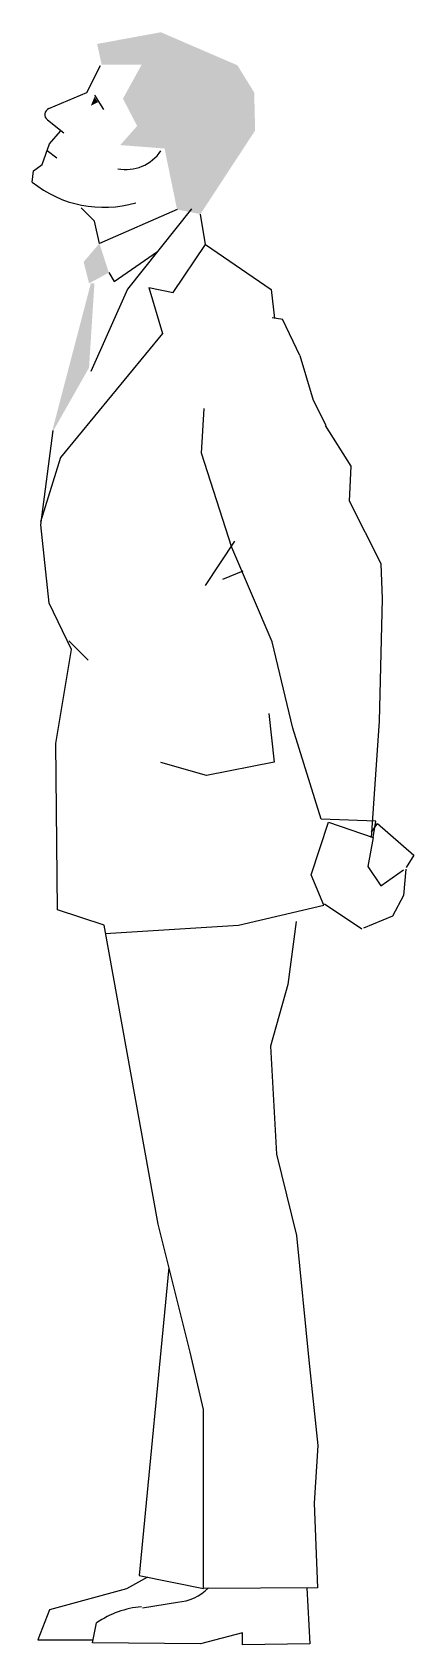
# Model space of a CAD drawing. Extents: x 331.4 to 335.6, y 157.6 to 175.4.
import ezdxf

# ---------------------------------------------------------------- set-up
doc = ezdxf.new("R2010")
doc.units = 0
doc.header["$LTSCALE"] = 12
doc.header["$MEASUREMENT"] = 0
doc.layers.get('0').update_dxf_attribs({"linetype": 'CONTINUOUS'})

msp = doc.modelspace()

# ---------------------------------------------------------------- linework, layer by layer
for p, q in [((332.014, 174.733), (332.164, 175.034)), ((331.594, 174.556), (332.014, 174.733)), ((332.098, 174.706), (332.197, 174.547)), ((331.578, 174.432), (331.761, 174.29)), ((331.602, 174.167), (331.721, 174.307)), ((331.522, 173.939), (331.602, 174.167)), ((331.576, 174.093), (331.682, 174.012)), ((331.411, 173.744), (331.423, 173.867)), ((331.423, 173.867), (331.522, 173.939)), ((332.097, 173.313), (331.952, 173.459)), ((333.011, 173.441), (332.153, 173.066)), ((333.169, 173.449), (332.462, 172.559)), ((332.153, 173.066), (332.097, 173.313)), ((333.326, 173.055), (333.269, 173.39)), ((332.316, 172.644), (332.794, 172.977)), ((332.968, 172.523), (333.326, 173.055)), ((333.326, 173.055), (334.052, 172.555)), ((332.257, 172.743), (332.316, 172.644)), ((332.462, 172.559), (332.058, 171.652)), ((332.699, 172.578), (332.851, 172.069)), ((332.699, 172.578), (332.968, 172.523)), ((334.052, 172.555), (334.087, 172.235)), ((334.061, 172.247), (334.18, 172.227)), ((334.367, 171.829), (334.179, 172.223)), ((332.851, 172.069), (331.721, 170.701)), ((334.367, 171.829), (334.517, 171.335)), ((334.517, 171.335), (334.656, 171.057)), ((333.28, 170.749), (333.311, 171.243)), ((331.506, 169.955), (331.642, 170.998)), ((334.935, 170.604), (334.653, 171.053)), ((333.618, 169.706), (333.28, 170.749)), ((331.721, 170.701), (331.503, 169.987)), ((334.917, 170.218), (334.935, 170.604)), ((335.266, 169.523), (334.917, 170.218)), ((331.599, 169.09), (331.506, 169.955)), ((333.645, 169.774), (333.322, 169.286)), ((334.063, 168.662), (333.618, 169.706)), ((335.282, 169.137), (335.266, 169.523)), ((333.739, 169.442), (333.512, 169.352)), ((335.249, 167.787), (335.282, 169.137)), ((331.844, 168.576), (331.599, 169.09)), ((331.815, 168.674), (332.027, 168.458)), ((334.291, 167.708), (334.063, 168.662)), ((331.67, 167.54), (331.844, 168.576)), ((334.024, 167.87), (334.086, 167.332)), ((335.16, 166.501), (335.249, 167.787)), ((331.689, 165.702), (331.67, 167.54)), ((334.605, 166.702), (334.291, 167.708)), ((333.336, 167.185), (332.832, 167.33)), ((334.086, 167.332), (333.336, 167.185)), ((334.493, 166.088), (334.686, 166.67)), ((335.209, 166.682), (334.605, 166.702)), ((334.686, 166.67), (335.179, 166.498)), ((335.159, 166.558), (335.225, 166.655)), ((335.179, 166.498), (335.209, 166.682)), ((335.225, 166.655), (335.627, 166.306)), ((335.179, 166.498), (335.12, 166.179)), ((335.627, 166.306), (335.544, 166.168)), ((335.12, 166.179), (335.263, 165.965)), ((335.263, 165.965), (335.512, 166.143)), ((335.539, 166.15), (335.512, 165.857)), ((334.635, 165.751), (334.493, 166.088)), ((333.692, 165.531), (334.635, 165.751)), ((334.642, 165.767), (335.054, 165.49)), ((335.512, 165.857), (335.392, 165.63)), ((332.205, 165.53), (331.689, 165.702)), ((335.392, 165.63), (335.072, 165.496)), ((332.802, 162.227), (332.205, 165.53)), ((332.215, 165.439), (333.692, 165.531)), ((334.326, 165.572), (334.235, 164.874)), ((334.235, 164.874), (334.044, 164.193)), ((334.044, 164.193), (334.11, 162.999)), ((334.11, 162.999), (334.33, 162.102)), ((333.156, 160.813), (332.802, 162.227)), ((334.33, 162.102), (334.469, 160.722)), ((332.922, 161.746), (332.591, 158.342)), ((333.304, 160.177), (333.156, 160.813)), ((334.469, 160.722), (334.567, 159.78)), ((333.304, 158.199), (333.304, 160.177)), ((334.567, 159.78), (334.525, 159.144)), ((334.525, 159.144), (334.562, 158.207)), ((332.686, 158.323), (332.453, 158.196)), ((332.591, 158.342), (333.304, 158.199)), ((332.453, 158.196), (331.603, 157.964)), ((334.562, 158.207), (333.304, 158.199)), ((334.446, 158.206), (334.479, 157.589)), ((331.603, 157.964), (331.471, 157.633)), ((332.63, 157.986), (333.015, 158.048)), ((332.078, 157.599), (332.122, 157.82)), ((331.471, 157.633), (332.078, 157.633)), ((333.27, 157.588), (332.078, 157.599)), ((333.734, 157.71), (333.27, 157.588)), ((333.734, 157.577), (333.734, 157.71)), ((334.479, 157.589), (333.734, 157.577))]:
    msp.add_line(p, q)
for centre, radius, start, end in [((331.622, 174.489), 0.0726, 112.7948, 232.125), ((332.447, 174.344), 0.461, 258.581, 326.6588), ((332.199, 174.717), 1.252, 230.9706, 286.4782), ((332.986, 158.564), 0.516, 273.2902, 316.2578), ((332.7, 156.982), 1.018, 94.5718, 124.5744)]:
    msp.add_arc(centre, radius, start, end)
for points in [[(332.128, 175.271), (332.832, 175.4), (332.177, 175.043), (333.678, 175.035)], [(332.666, 175.126), (333.678, 175.035), (332.413, 174.666), (333.864, 174.734)], [(332.098, 174.686), (332.058, 174.587), (332.138, 174.627)], [(332.413, 174.666), (333.864, 174.734), (332.57, 174.364), (333.874, 174.314)], [(332.57, 174.364), (333.874, 174.314), (332.383, 174.153), (332.873, 174.115)], [(333.874, 174.314), (332.873, 174.115), (333.269, 173.39), (333.011, 173.441)], [(332.153, 173.066), (331.979, 172.862), (332.257, 172.743), (332.038, 172.624)], [(332.058, 172.624), (331.622, 170.958), (332.098, 172.624), (332.038, 171.692)]]:
    msp.add_solid(points)

doc.saveas('drawing.dxf')
